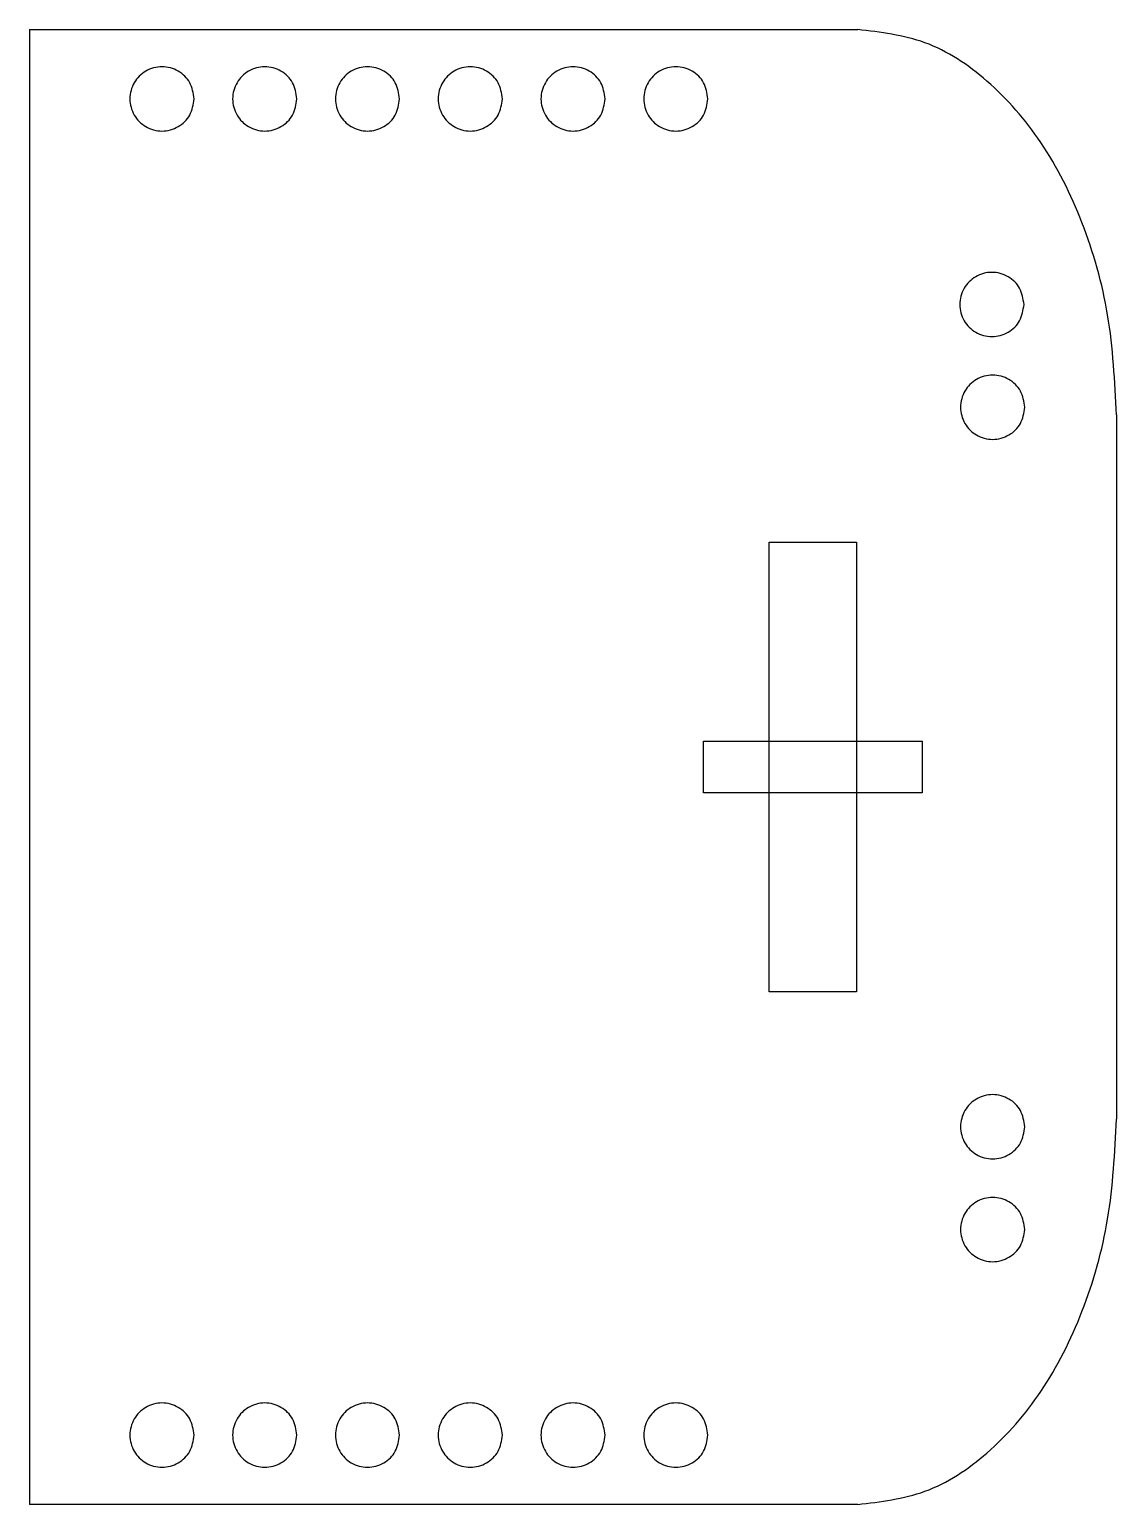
# Model space of a CAD drawing. Extents: x 85 to 170, y 0 to 115.
import ezdxf

# ---------------------------------------------------------------- set-up
doc = ezdxf.new("R2010")
doc.units = 0
doc.layers.add('Capa_1', color=7, linetype='CONTINUOUS')

msp = doc.modelspace()

# ---------------------------------------------------------------- linework, layer by layer
at = {"layer": 'Capa_1', "color": 7}
for p, q in [((84.938218, 114.850888), (149.404522, 114.850888)), ((97.751976, 109.449845), (97.751976, 109.449845)), ((105.751947, 109.449845), (105.751947, 109.449845)), ((113.751918, 109.449845), (113.751918, 109.449845)), ((121.751877, 109.449845), (121.751877, 109.449845)), ((129.751848, 109.449845), (129.751848, 109.449845)), ((137.751807, 109.449845), (137.751807, 109.449845)), ((162.351911, 93.449912), (162.351911, 93.449912)), ((162.41186, 85.449946), (162.41186, 85.449946)), ((169.550348, 84.851015), (169.550348, 30.050637)), ((162.41186, 29.449928), (162.41186, 29.449928)), ((162.41186, 21.449957), (162.41186, 21.449957)), ((97.751976, 5.450027), (97.751976, 5.450027)), ((105.751947, 5.450027), (105.751947, 5.450027)), ((113.751918, 5.450027), (113.751918, 5.450027)), ((121.751877, 5.450027), (121.751877, 5.450027)), ((129.751848, 5.450027), (129.751848, 5.450027)), ((137.751807, 5.450027), (137.751807, 5.450027)), ((149.404522, 0.050764), (84.938218, 0.050764))]:
    msp.add_line(p, q, dxfattribs=at)
at = {"layer": 'Capa_1', "color": 5}
for p, q in [((142.516058, 74.950445), (149.316058, 74.950445)), ((142.516058, 39.950444), (142.516058, 74.950445)), ((149.316058, 74.950445), (149.316058, 39.950444)), ((137.41606, 59.450442), (154.41606, 59.450442)), ((137.41606, 55.450442), (137.41606, 59.450442)), ((154.41606, 59.450442), (154.41606, 55.450442)), ((154.41606, 55.450442), (137.41606, 55.450442)), ((149.316058, 39.950444), (142.516058, 39.950444))]:
    msp.add_line(p, q, dxfattribs=at)
at = {"layer": 'Capa_1', "color": 7}
for points, knots in [([(84.938218, 114.850887), (84.938218, 102.095377), (84.938218, 76.584297), (84.938218, 38.317589), (84.938218, 12.806392), (84.938218, 0.050764)], [0, 0, 0, 0, 38.266532, 76.53324, 114.800123, 114.800123, 114.800123, 114.800123]), ([(169.551883, 84.849999), (169.421351, 87.459259), (169.166092, 92.561724), (167.128099, 99.769478), (164.00222, 106.034941), (159.838935, 110.883604), (154.878027, 114.197701), (151.190983, 114.63709), (149.405886, 114.849822)], [0, 0, 0, 0, 7.81623, 15.284811, 22.294528, 28.646604, 34.323793, 39.652188, 39.652188, 39.652188, 39.652188]), ([(97.751976, 109.449845), (97.683264, 109.009137), (97.547878, 108.140793), (96.552588, 107.184816), (95.254276, 106.830598), (93.942332, 107.184816), (92.987127, 108.140793), (92.632647, 109.449845), (92.987127, 110.758897), (93.942332, 111.714873), (95.254276, 112.069091), (96.552588, 111.714873), (97.547878, 110.758897), (97.683264, 109.890552), (97.751976, 109.449845)], [0, 0, 0, 0, 1.307145, 2.57552, 3.882665, 5.18981, 6.458186, 7.765331, 9.072476, 10.340851, 11.647996, 12.955141, 14.223517, 15.530662, 15.530662, 15.530662, 15.530662]), ([(105.751947, 109.449845), (105.683235, 109.009137), (105.547849, 108.140793), (104.55256, 107.184816), (103.254247, 106.830598), (101.942304, 107.184816), (100.987098, 108.140793), (100.632618, 109.449845), (100.987098, 110.758897), (101.942304, 111.714873), (103.254247, 112.069091), (104.55256, 111.714873), (105.547849, 110.758897), (105.683235, 109.890552), (105.751947, 109.449845)], [0, 0, 0, 0, 1.307145, 2.57552, 3.882665, 5.18981, 6.458186, 7.765331, 9.072476, 10.340851, 11.647996, 12.955141, 14.223517, 15.530662, 15.530662, 15.530662, 15.530662]), ([(113.751918, 109.449845), (113.683207, 109.009137), (113.547821, 108.140793), (112.552531, 107.184816), (111.254218, 106.830598), (109.942275, 107.184816), (108.98707, 108.140793), (108.63259, 109.449845), (108.98707, 110.758897), (109.942275, 111.714873), (111.254218, 112.069091), (112.552531, 111.714873), (113.547821, 110.758897), (113.683207, 109.890552), (113.751918, 109.449845)], [0, 0, 0, 0, 1.307145, 2.57552, 3.882665, 5.18981, 6.458186, 7.765331, 9.072476, 10.340851, 11.647996, 12.955141, 14.223517, 15.530662, 15.530662, 15.530662, 15.530662]), ([(121.751877, 109.449845), (121.683165, 109.009137), (121.547779, 108.140793), (120.552489, 107.184816), (119.254177, 106.830598), (117.942234, 107.184816), (116.987028, 108.140793), (116.632548, 109.449845), (116.987028, 110.758897), (117.942234, 111.714873), (119.254177, 112.069091), (120.552489, 111.714873), (121.547779, 110.758897), (121.683165, 109.890552), (121.751877, 109.449845)], [0, 0, 0, 0, 1.307145, 2.57552, 3.882665, 5.18981, 6.458186, 7.765331, 9.072476, 10.340851, 11.647996, 12.955141, 14.223517, 15.530662, 15.530662, 15.530662, 15.530662]), ([(129.751848, 109.449845), (129.683136, 109.009137), (129.547751, 108.140793), (128.552461, 107.184816), (127.254148, 106.830598), (125.942205, 107.184816), (124.986999, 108.140793), (124.632519, 109.449845), (124.986999, 110.758897), (125.942205, 111.714873), (127.254148, 112.069091), (128.552461, 111.714873), (129.547751, 110.758897), (129.683136, 109.890552), (129.751848, 109.449845)], [0, 0, 0, 0, 1.307145, 2.57552, 3.882665, 5.18981, 6.458186, 7.765331, 9.072476, 10.340851, 11.647996, 12.955141, 14.223517, 15.530662, 15.530662, 15.530662, 15.530662]), ([(137.751807, 109.449845), (137.683095, 109.009137), (137.547709, 108.140793), (136.552419, 107.184816), (135.254107, 106.830598), (133.942163, 107.184816), (132.986958, 108.140793), (132.632478, 109.449845), (132.986958, 110.758897), (133.942163, 111.714873), (135.254107, 112.069091), (136.552419, 111.714873), (137.547709, 110.758897), (137.683095, 109.890552), (137.751807, 109.449845)], [0, 0, 0, 0, 1.307145, 2.57552, 3.882665, 5.18981, 6.458186, 7.765331, 9.072476, 10.340851, 11.647996, 12.955141, 14.223517, 15.530662, 15.530662, 15.530662, 15.530662]), ([(162.351911, 93.449912), (162.283199, 93.009204), (162.147814, 92.14086), (161.152524, 91.184884), (159.854211, 90.830666), (158.542268, 91.184884), (157.587062, 92.14086), (157.232582, 93.449912), (157.587062, 94.758964), (158.542268, 95.71494), (159.854211, 96.069158), (161.152524, 95.71494), (162.147814, 94.758964), (162.283199, 93.89062), (162.351911, 93.449912)], [0, 0, 0, 0, 1.307145, 2.57552, 3.882665, 5.18981, 6.458186, 7.765331, 9.072476, 10.340851, 11.647996, 12.955141, 14.223517, 15.530662, 15.530662, 15.530662, 15.530662]), ([(162.41186, 85.449946), (162.343148, 85.009238), (162.207763, 84.140894), (161.212473, 83.184918), (159.91416, 82.8307), (158.602217, 83.184918), (157.647011, 84.140894), (157.292531, 85.449946), (157.647011, 86.758998), (158.602217, 87.714974), (159.91416, 88.069192), (161.212473, 87.714974), (162.207763, 86.758998), (162.343148, 85.890653), (162.41186, 85.449946)], [0, 0, 0, 0, 1.307145, 2.57552, 3.882665, 5.18981, 6.458186, 7.765331, 9.072476, 10.340851, 11.647996, 12.955141, 14.223517, 15.530662, 15.530662, 15.530662, 15.530662]), ([(162.41186, 29.449928), (162.343148, 29.00922), (162.207763, 28.140876), (161.212473, 27.1849), (159.91416, 26.830682), (158.602217, 27.1849), (157.647011, 28.140876), (157.292531, 29.449928), (157.647011, 30.75898), (158.602217, 31.714956), (159.91416, 32.069174), (161.212473, 31.714956), (162.207763, 30.75898), (162.343148, 29.890636), (162.41186, 29.449928)], [0, 0, 0, 0, 1.307145, 2.57552, 3.882665, 5.18981, 6.458186, 7.765331, 9.072476, 10.340851, 11.647996, 12.955141, 14.223517, 15.530662, 15.530662, 15.530662, 15.530662]), ([(149.405886, 0.050002), (151.190995, 0.262736), (154.878065, 0.702132), (159.838999, 4.016271), (164.002296, 8.864991), (167.12817, 15.130522), (169.166139, 22.338345), (169.421367, 27.44085), (169.551883, 30.050129)], [0, 0, 0, 0, 5.32843, 11.00566, 17.357788, 24.367565, 31.836205, 39.652491, 39.652491, 39.652491, 39.652491]), ([(162.41186, 21.449957), (162.343148, 21.009249), (162.207763, 20.140905), (161.212473, 19.184929), (159.91416, 18.830711), (158.602217, 19.184929), (157.647011, 20.140905), (157.292531, 21.449957), (157.647011, 22.759009), (158.602217, 23.714985), (159.91416, 24.069203), (161.212473, 23.714985), (162.207763, 22.759009), (162.343148, 21.890665), (162.41186, 21.449957)], [0, 0, 0, 0, 1.307145, 2.57552, 3.882665, 5.18981, 6.458186, 7.765331, 9.072476, 10.340851, 11.647996, 12.955141, 14.223517, 15.530662, 15.530662, 15.530662, 15.530662]), ([(97.751976, 5.450027), (97.683264, 5.009319), (97.547878, 4.140975), (96.552588, 3.184999), (95.254276, 2.830781), (93.942332, 3.184999), (92.987127, 4.140975), (92.632647, 5.450027), (92.987127, 6.759079), (93.942332, 7.715055), (95.254276, 8.069273), (96.552588, 7.715055), (97.547878, 6.759079), (97.683264, 5.890735), (97.751976, 5.450027)], [0, 0, 0, 0, 1.307145, 2.57552, 3.882665, 5.18981, 6.458186, 7.765331, 9.072476, 10.340851, 11.647996, 12.955141, 14.223517, 15.530662, 15.530662, 15.530662, 15.530662]), ([(105.751947, 5.450027), (105.683235, 5.009319), (105.547849, 4.140975), (104.55256, 3.184999), (103.254247, 2.830781), (101.942304, 3.184999), (100.987098, 4.140975), (100.632618, 5.450027), (100.987098, 6.759079), (101.942304, 7.715055), (103.254247, 8.069273), (104.55256, 7.715055), (105.547849, 6.759079), (105.683235, 5.890735), (105.751947, 5.450027)], [0, 0, 0, 0, 1.307145, 2.57552, 3.882665, 5.18981, 6.458186, 7.765331, 9.072476, 10.340851, 11.647996, 12.955141, 14.223517, 15.530662, 15.530662, 15.530662, 15.530662]), ([(113.751918, 5.450027), (113.683207, 5.009319), (113.547821, 4.140975), (112.552531, 3.184999), (111.254218, 2.830781), (109.942275, 3.184999), (108.98707, 4.140975), (108.63259, 5.450027), (108.98707, 6.759079), (109.942275, 7.715055), (111.254218, 8.069273), (112.552531, 7.715055), (113.547821, 6.759079), (113.683207, 5.890735), (113.751918, 5.450027)], [0, 0, 0, 0, 1.307145, 2.57552, 3.882665, 5.18981, 6.458186, 7.765331, 9.072476, 10.340851, 11.647996, 12.955141, 14.223517, 15.530662, 15.530662, 15.530662, 15.530662]), ([(121.751877, 5.450027), (121.683165, 5.009319), (121.547779, 4.140975), (120.552489, 3.184999), (119.254177, 2.830781), (117.942234, 3.184999), (116.987028, 4.140975), (116.632548, 5.450027), (116.987028, 6.759079), (117.942234, 7.715055), (119.254177, 8.069273), (120.552489, 7.715055), (121.547779, 6.759079), (121.683165, 5.890735), (121.751877, 5.450027)], [0, 0, 0, 0, 1.307145, 2.57552, 3.882665, 5.18981, 6.458186, 7.765331, 9.072476, 10.340851, 11.647996, 12.955141, 14.223517, 15.530662, 15.530662, 15.530662, 15.530662]), ([(129.751848, 5.450027), (129.683136, 5.009319), (129.547751, 4.140975), (128.552461, 3.184999), (127.254148, 2.830781), (125.942205, 3.184999), (124.986999, 4.140975), (124.632519, 5.450027), (124.986999, 6.759079), (125.942205, 7.715055), (127.254148, 8.069273), (128.552461, 7.715055), (129.547751, 6.759079), (129.683136, 5.890735), (129.751848, 5.450027)], [0, 0, 0, 0, 1.307145, 2.57552, 3.882665, 5.18981, 6.458186, 7.765331, 9.072476, 10.340851, 11.647996, 12.955141, 14.223517, 15.530662, 15.530662, 15.530662, 15.530662]), ([(137.751807, 5.450027), (137.683095, 5.009319), (137.547709, 4.140975), (136.552419, 3.184999), (135.254107, 2.830781), (133.942163, 3.184999), (132.986958, 4.140975), (132.632478, 5.450027), (132.986958, 6.759079), (133.942163, 7.715055), (135.254107, 8.069273), (136.552419, 7.715055), (137.547709, 6.759079), (137.683095, 5.890735), (137.751807, 5.450027)], [0, 0, 0, 0, 1.307145, 2.57552, 3.882665, 5.18981, 6.458186, 7.765331, 9.072476, 10.340851, 11.647996, 12.955141, 14.223517, 15.530662, 15.530662, 15.530662, 15.530662])]:
    msp.add_open_spline(points, degree=3, knots=knots, dxfattribs=at)

doc.saveas('drawing.dxf')
